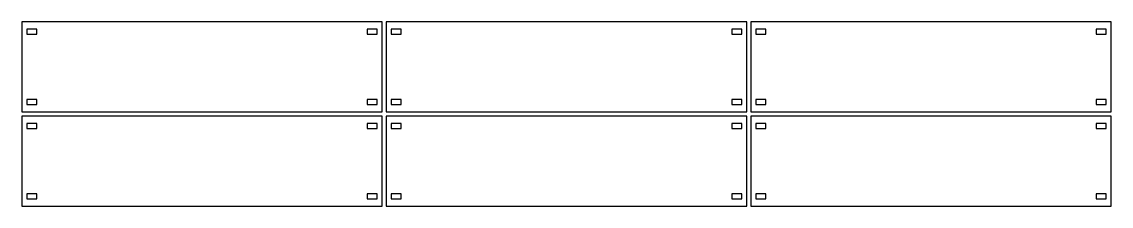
# Model space of a CAD drawing. Header units: millimetres. Extents: x 2 to 546, y 2 to 94.
import ezdxf

# ---------------------------------------------------------------- set-up
doc = ezdxf.new("R2010")
doc.units = ezdxf.units.MM
doc.layers.add('Cutting', color=4, linetype='Continuous')
doc.layers.add('Hole', color=1, linetype='Continuous')

msp = doc.modelspace()

# ---------------------------------------------------------------- linework, layer by layer
at = {"layer": 'Cutting'}
for points in [[(2, 49), (182, 49), (182, 94), (2, 94), (2, 49)], [(184, 49), (364, 49), (364, 94), (184, 94), (184, 49)], [(366, 49), (546, 49), (546, 94), (366, 94), (366, 49)], [(2, 2), (182, 2), (182, 47), (2, 47), (2, 2)], [(184, 2), (364, 2), (364, 47), (184, 47), (184, 2)], [(366, 2), (546, 2), (546, 47), (366, 47), (366, 2)]]:
    msp.add_lwpolyline(points, close=True, dxfattribs=at)
at = {"layer": 'Hole'}
for points in [[(4.5, 87.75), (9.5, 87.75), (9.5, 90.25), (4.5, 90.25), (4.5, 87.75)], [(174.5, 87.75), (179.5, 87.75), (179.5, 90.25), (174.5, 90.25), (174.5, 87.75)], [(186.5, 87.75), (191.5, 87.75), (191.5, 90.25), (186.5, 90.25), (186.5, 87.75)], [(356.5, 87.75), (361.5, 87.75), (361.5, 90.25), (356.5, 90.25), (356.5, 87.75)], [(368.5, 87.75), (373.5, 87.75), (373.5, 90.25), (368.5, 90.25), (368.5, 87.75)], [(538.5, 87.75), (543.5, 87.75), (543.5, 90.25), (538.5, 90.25), (538.5, 87.75)], [(4.5, 52.75), (9.5, 52.75), (9.5, 55.25), (4.5, 55.25), (4.5, 52.75)], [(174.5, 52.75), (179.5, 52.75), (179.5, 55.25), (174.5, 55.25), (174.5, 52.75)], [(186.5, 52.75), (191.5, 52.75), (191.5, 55.25), (186.5, 55.25), (186.5, 52.75)], [(356.5, 52.75), (361.5, 52.75), (361.5, 55.25), (356.5, 55.25), (356.5, 52.75)], [(368.5, 52.75), (373.5, 52.75), (373.5, 55.25), (368.5, 55.25), (368.5, 52.75)], [(538.5, 52.75), (543.5, 52.75), (543.5, 55.25), (538.5, 55.25), (538.5, 52.75)], [(4.5, 40.75), (9.5, 40.75), (9.5, 43.25), (4.5, 43.25), (4.5, 40.75)], [(174.5, 40.75), (179.5, 40.75), (179.5, 43.25), (174.5, 43.25), (174.5, 40.75)], [(186.5, 40.75), (191.5, 40.75), (191.5, 43.25), (186.5, 43.25), (186.5, 40.75)], [(356.5, 40.75), (361.5, 40.75), (361.5, 43.25), (356.5, 43.25), (356.5, 40.75)], [(368.5, 40.75), (373.5, 40.75), (373.5, 43.25), (368.5, 43.25), (368.5, 40.75)], [(538.5, 40.75), (543.5, 40.75), (543.5, 43.25), (538.5, 43.25), (538.5, 40.75)], [(4.5, 5.75), (9.5, 5.75), (9.5, 8.25), (4.5, 8.25), (4.5, 5.75)], [(174.5, 5.75), (179.5, 5.75), (179.5, 8.25), (174.5, 8.25), (174.5, 5.75)], [(186.5, 5.75), (191.5, 5.75), (191.5, 8.25), (186.5, 8.25), (186.5, 5.75)], [(356.5, 5.75), (361.5, 5.75), (361.5, 8.25), (356.5, 8.25), (356.5, 5.75)], [(368.5, 5.75), (373.5, 5.75), (373.5, 8.25), (368.5, 8.25), (368.5, 5.75)], [(538.5, 5.75), (543.5, 5.75), (543.5, 8.25), (538.5, 8.25), (538.5, 5.75)]]:
    msp.add_lwpolyline(points, close=True, dxfattribs=at)

doc.saveas('drawing.dxf')
